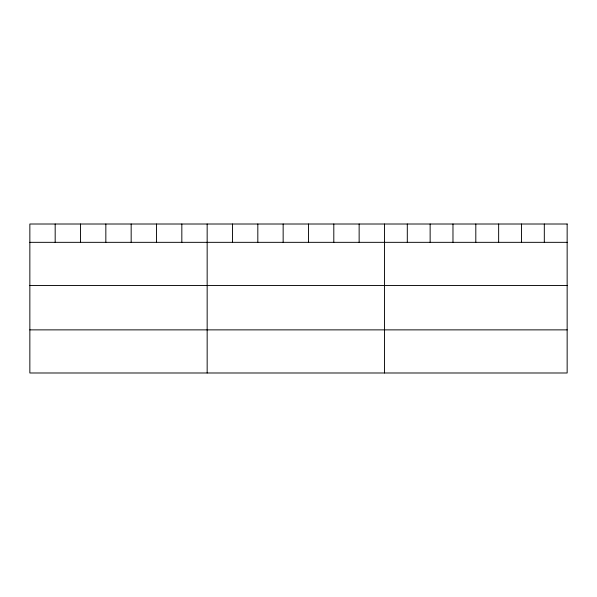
<?xml version="1.0" encoding="UTF-8"?>
<svg xmlns="http://www.w3.org/2000/svg" width="597" height="597" viewBox="0 0 597 597"><rect width="100%" height="100%" fill="white"/><g stroke="black" fill="none" stroke-linecap="round" stroke-linejoin="round"><path stroke-width="0.9" d="M29.85 242.337L567.15 242.337M29.85 285.456L567.15 285.456M29.85 329.872L567.15 329.872M544.315 224.009L544.315 242.337M521.479 224.009L521.479 242.337M498.644 224.009L498.644 242.337M475.809 224.009L475.809 242.337M452.974 224.009L452.974 242.337M430.138 224.009L430.138 242.337M407.303 224.009L407.303 242.337M384.468 224.009L384.468 372.991M359.14 224.009L359.14 242.337M333.805 224.009L333.805 242.337M308.477 224.009L308.477 242.337M283.15 224.009L283.15 242.337M257.822 224.009L257.822 242.337M232.487 224.009L232.487 242.337M207.159 224.009L207.159 372.991M181.831 224.009L181.831 242.337M156.496 224.009L156.496 242.337M131.168 224.009L131.168 242.337M105.841 224.009L105.841 242.337M80.513 224.009L80.513 242.337M55.178 224.009L55.178 242.337M567.15 224.009L29.85 224.009L29.85 372.991L567.15 372.991L567.15 224.009"/></g></svg>
